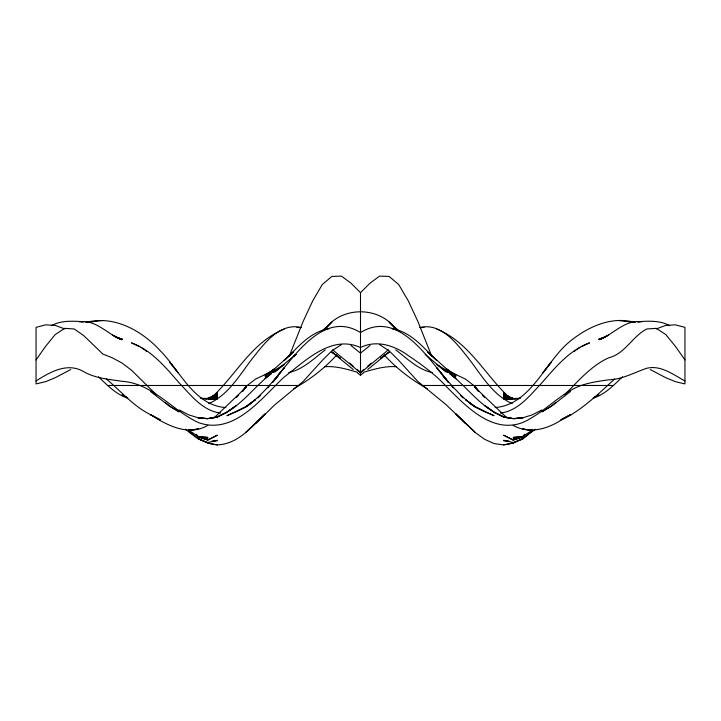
<?xml version="1.0" encoding="UTF-8"?>
<svg xmlns="http://www.w3.org/2000/svg" width="721" height="721" viewBox="0 0 721 721"><rect width="100%" height="100%" fill="white"/><g stroke="black" fill="none" stroke-linecap="round" stroke-linejoin="round"><path stroke-width="1.08" d="M289.148 356.426L303.244 321.187L312.788 300.729L322.332 284.471L331.876 276.44L341.412 276.098L350.956 283.137L360.5 292.699L360.5 347.567C376.416 339.456 394.684 345.593 408.212 355.525C421.812 364.745 435.286 374.352 446.38 386.591C465.928 406.13 492.209 434.204 522.725 422.515C540.417 414.656 553.836 400.146 570.437 390.503C581.973 383.455 595.501 381.715 608.605 379.823C622.277 379.453 634.174 372.55 646.782 368.242C661.049 364.907 673.117 374.632 684.95 380.931M242.806 390.809L245.987 386.492L255.531 379.084L270.573 372.009M242.58 391.44L245.987 387.006L242.319 390.998M274.62 380.201L278.072 376.11M267.788 387.916L269.203 386.321M524.924 434.529L522.725 437.007L524.924 434.673M524.924 434.412L522.725 436.782L513.181 439.936L503.637 435.187L513.181 440.161L522.725 437.097M524.924 434.249L522.725 436.547L513.181 438.629L522.725 436.656L532.269 430.086M242.319 391.188L245.987 387.384L213.894 418.054M245.987 432.185L265.076 413.944C251.638 427.102 237.687 444.163 217.363 444.902C205.188 443.839 194.571 437.043 185.549 429.202M564.57 394.811C578.134 381.292 590.823 365.971 608.605 357.85C625.035 353.849 632.308 336.428 646.782 328.983L656.326 328.352L665.862 334.634L675.406 346.359L684.95 359.923M360.5 292.699L370.044 283.137L379.588 276.098L389.124 276.44L398.668 284.471L408.212 300.729L417.756 321.187L431.852 356.426M255.531 423.624L274.62 404.959L303.244 381.391L322.332 360.329L331.876 350.83L341.412 344.602M622.502 376.822C613.814 385.131 605.027 394.333 593.338 398.163M336.608 355.111C324.234 368.656 309.67 379.769 293.699 388.736M257.92 397.983L260.299 395.676M295.781 354.453L274.62 372.036L281.983 366.268M371.423 362.987L367.701 366.268M210.018 398.974C235.334 376.488 251.196 342.268 284.155 329.182M322.332 330.678L331.876 322.134L324.531 330.056C340.763 305.722 380.201 305.731 396.469 330.029L389.124 322.134L398.668 330.678M210.099 399.046L217.363 392.684L209.55 398.947M210.676 399.263L217.363 396.577L210.676 399.01L217.363 393.224L210.523 399.01M532.269 430.825L522.725 439.035L513.181 442.523L503.637 440.396L506.818 440.72M535.451 429.202L522.725 438.62L513.181 443.082L503.637 444.902L494.101 443.595L484.557 439.269L475.013 432.366L446.38 404.959L417.756 381.391L398.668 360.329L389.124 350.83L379.588 344.602M614.725 378.949C597.907 394.18 581.73 410.483 560.893 420.262C546.878 429.292 528.547 434.24 513.181 425.39M363.817 369.549L360.5 372.351L357.183 369.549M555.639 402.579L551.349 406.112L541.813 411.862L551.349 406.311L570.437 391.539M388.331 349.865L360.545 372.829L332.669 349.865M370.044 345.494L360.5 353.119L350.956 345.494M389.124 352.1L380.463 358.31L389.124 352.046L367.737 369.549M210.577 399.119L217.363 393.747L210.406 399.119M357.418 372.829L360.5 375.253L363.582 372.829M282.713 365.7L284.155 364.565L274.62 370.261L265.076 378.471L271.538 373.487M251.575 403.003L245.987 406.815C261.065 396.379 272.574 381.833 284.155 367.827L274.62 379.606C294.718 355.786 323.882 309.922 360.5 332.561C397.118 309.922 426.282 355.786 446.38 379.606L436.845 367.827C448.417 381.851 459.971 396.37 475.013 406.851L469.425 403.003M245.987 406.851L255.531 399.65L245.987 406.491L236.443 411.628L226.899 415.711L245.032 407.293L236.443 411.61M271.429 373.487C255.784 385.411 244.14 402.075 226.899 412.178L236.443 405.409L226.899 412.133L217.363 417.017L226.899 412.322L217.363 416.828L208.874 418.504L217.363 416.918L207.819 418.54L198.275 417.883L207.819 418.73L198.275 417.783L188.731 414.872L179.187 409.952M325.279 349.865C313.923 358.481 303.19 369.422 288.797 372.577M209.55 399.046L215.624 394.531M574.114 351.506L575.664 350.415M576.44 349.865L579.981 347.369M210.505 399.29L217.363 394.621L210.135 399.29M36.05 359.923L45.594 346.359L55.138 334.634L64.674 328.352L74.218 328.983L83.762 335.635L102.851 354.065L112.395 357.85L121.93 363.005L131.474 370.179L156.43 394.811M208.684 398.893L215.624 394.369M36.05 380.931C50.11 372.054 67.386 361.996 83.762 371.694C95.46 378.345 108.925 379.336 121.93 381.283C152.717 383.284 171.986 410.312 198.275 422.515C233.992 435.583 261.353 398.271 284.155 377.065C305.479 360.851 331.435 334.256 360.5 347.567M208.775 398.92L215.453 395.171M70.721 369.549L55.138 377.759L45.594 381.67L36.05 383.923L36.05 327.37L45.594 324.847L55.138 325.369L64.674 328.902M211.109 399.01L217.363 395.64L210.676 398.974M593.338 397.938L599.07 394.946L593.338 397.758M541.813 409.952L532.269 414.872L522.725 417.783L513.181 418.73L522.725 417.883L513.181 418.54L503.637 416.918L512.126 418.513L503.637 416.828L494.101 412.322L503.637 417.017L494.101 412.133L484.557 405.409L494.101 412.178C476.86 402.075 465.216 385.411 449.571 373.487M208.72 403.652C230.134 394.18 241.247 371.82 255.531 354.525C266.373 340.754 281.415 322.783 301.126 327.496M51.317 325.703C61.168 320.115 72.884 321.133 83.762 321.692L81.644 321.917M269.474 372.829L265.076 374.92L274.62 368.873L265.076 376.263L274.62 368.728L293.699 351.74L284.155 360.509C297.286 348.18 309.796 331.723 328.695 328.848M581.64 346.585L589.526 342.854C569.374 350.172 555.494 367.295 541.813 382.914C530.142 395.099 518.408 410.898 500.455 413.052M215.453 395L205.71 399.01M522.725 438.62L513.181 443.073L503.637 444.902M207.819 425.39C188.532 436.629 167.155 425.453 150.563 414.674C133.259 406.22 120.867 391.043 106.275 378.949M656.326 328.902L665.862 325.369L675.406 324.847L684.95 327.37L684.95 383.923L675.406 381.67L665.862 377.759L650.279 369.549M212.055 397.127L207.819 398.605L213.119 396.73M603.089 338.086L599.07 339.429L608.605 335.13L599.07 339.735C613.445 334.535 625.026 319.16 641.474 321.954M605.045 337.383L599.07 339.303L603.306 338.203M363.799 372.207C374.415 369.089 385.375 365.835 396.55 366.728M212.055 398.956L217.363 397.586L209.937 399.11M79.526 321.954C95.974 319.16 107.555 334.535 121.93 339.735L112.395 335.13L121.93 339.429L117.911 338.086M419.874 327.496C439.585 322.783 454.627 340.754 465.469 354.525C479.753 371.82 490.866 394.18 512.28 403.652M495.156 407.572C531.503 404.499 544.914 361.446 570.437 340.997C588.435 326.586 611.768 315.825 635.12 322.467L618.149 320.512M212.055 399.092L217.363 398.524L208.874 399.074M520.607 398.172L504.7 399.074M214.182 440.72L217.363 440.396L207.819 442.523L198.275 439.035L188.731 430.825M514.244 399.037L519.544 398.533M212.055 441.027L217.363 440.603L214.182 440.513M102.851 320.512L85.88 322.467C113.72 314.879 141.713 330.569 160.107 350.568C180.151 370.693 193.886 405.364 225.844 407.572M419.874 327.586L424.119 327.451M506.818 440.513L503.637 440.603L508.945 441.027M324.45 366.728C335.625 365.835 346.585 369.089 357.201 372.207M217.363 399.055L207.819 399.101L214.182 399.092M107.753 385.483L298.188 385.483M422.812 385.483L613.247 385.483M506.818 399.092L513.181 399.101L503.637 399.055M216.3 399.074L200.393 398.172M296.881 327.451L301.126 327.586M512.126 399.074L503.637 398.524L508.945 399.092M201.456 398.533L206.756 399.037M220.545 413.052C202.592 410.898 190.858 395.099 179.187 382.914C165.506 367.295 151.626 350.172 131.474 342.854L139.36 346.585M639.356 321.917L637.238 321.692C648.116 321.133 659.832 320.115 669.683 325.703M392.305 328.848C411.204 331.723 423.714 348.18 436.845 360.509L427.301 351.74L446.38 368.728L455.924 376.263L446.38 368.873L455.924 374.92L451.526 372.829M217.363 444.902L207.819 443.073L198.275 438.62M511.063 399.11L503.637 397.586L508.945 398.956M515.29 399.01L508.945 397.127M432.203 372.577C417.81 369.422 407.077 358.481 395.721 349.865M117.694 338.203L121.93 339.303L115.955 337.383M507.881 396.73L513.181 398.533L505.547 395M510.477 399.01L503.637 393.224L510.342 399.01L503.637 396.577L510.324 399.263M127.662 398.163C115.973 394.333 107.186 385.131 98.498 376.822M450.427 372.009L465.469 379.084L475.013 386.492L478.194 390.809M484.557 411.61L494.101 415.711L475.968 407.293L484.557 411.61L475.013 406.491L465.469 399.65L475.013 406.851M436.845 329.182C469.804 342.268 485.666 376.488 510.982 398.974M127.662 397.758L121.93 394.946L127.662 397.938M510.324 398.974L503.637 395.64L509.891 399.01M505.547 395.171L512.225 398.92M427.301 388.736C411.33 379.769 396.766 368.656 384.392 355.111M510.865 399.29L503.637 394.621L510.495 399.29M505.376 394.369L512.316 398.893M188.731 430.086L198.275 436.701L207.819 438.629L198.275 436.547L196.076 434.249M141.019 347.369L144.56 349.865M145.336 350.415L146.886 351.506M331.876 352.1L340.537 358.31L331.876 352.046L353.263 369.549M505.376 394.531L511.45 399.046M510.594 399.119L503.637 393.747L510.423 399.119M449.462 373.487L455.924 378.471L446.38 370.261L436.845 364.565L438.287 365.7M507.106 418.054L475.013 387.384L478.681 391.188M439.017 366.268L446.38 372.036L425.219 354.453M511.45 398.947L503.637 392.684L510.901 399.046M150.563 391.539L169.651 406.311L179.187 411.862L169.651 406.112L165.361 402.579M353.299 366.268L349.577 362.987M465.469 423.624L455.924 413.944L475.013 432.185M460.701 395.676L463.08 397.983M478.681 390.998L475.013 387.006L478.42 391.44M196.076 434.412L198.275 436.782L207.819 439.936L217.363 435.187L207.819 440.161L198.275 437.097L196.076 434.574M196.076 434.529L198.275 437.007M451.797 386.321L453.212 387.916M442.928 376.11L446.38 380.201M360.5 347.864L360.5 375.253M551.349 362.023L542.868 372.829L551.349 362.122M274.62 380.003L272.547 382.4L274.62 380.003M238.651 394.919L236.443 397.271L238.651 394.991M295.998 354.453L293.699 356.471L295.961 354.453M274.62 371.099L273.124 372.252L274.62 371.099M570.437 414.674L560.893 419.784L570.437 414.701M603.306 337.96L599.07 338.879L603.306 337.969M198.275 429.013L188.731 430.356L198.275 429.013M522.725 436.656L513.181 437.431L522.725 436.701M207.819 437.431L198.275 436.701L207.819 437.431M532.269 430.329L522.725 429.013L532.269 430.356M121.93 338.879L117.694 337.969L121.93 338.879M160.107 419.784L150.563 414.701L160.107 419.784M447.921 372.252L446.38 371.099L447.876 372.252M484.557 397.271L482.349 394.991L484.557 397.271M448.462 382.4L446.38 380.003L448.453 382.4M178.123 372.829L169.651 362.122L178.132 372.829"/></g></svg>
